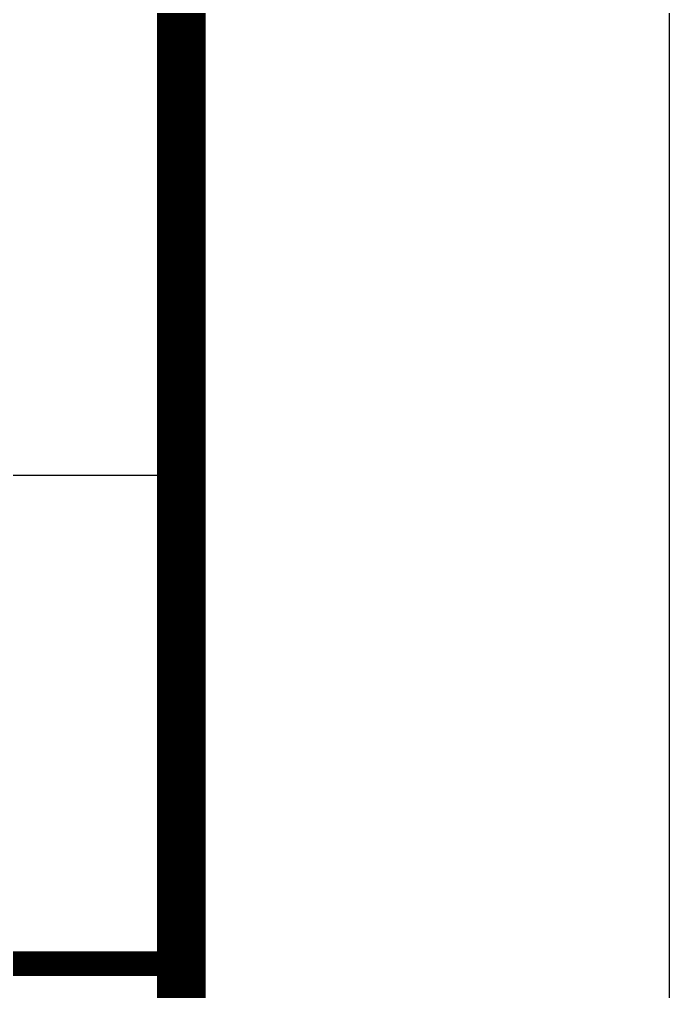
# Model space of a CAD drawing. Extents: x 8844666 to 9156203, y 1662182 to 2655606.
# Drawn here: x 9154205 to 9156203, y 1914830 to 1917815 of the extents above; entities that cross this region are included whole.
import ezdxf

# ---------------------------------------------------------------- set-up
doc = ezdxf.new("R2010")
doc.units = 0
doc.header["$LTSCALE"] = 1000
doc.header["$MEASUREMENT"] = 0
doc.layers.get('0').update_dxf_attribs({"linetype": 'CONTINUOUS'})
doc.layers.add('PP-PM-TK', color=7, linetype='CONTINUOUS')
doc.layers.add('PUB_TITLE', color=4, linetype='CONTINUOUS')

# ---------------------------------------------------------------- blocks, each defined once
blk = doc.blocks.new('A1-TK')
at = {"layer": 'PP-PM-TK', "color": 4}
blk.add_line((9146250.4, 1814479.9), (9151750.4, 1814479.9), dxfattribs=at)
at = {"layer": 'PP-PM-TK', "color": 4, "const_width": 70}
blk.add_lwpolyline([(9146250.4, 1854615.8), (9151750.4, 1854615.8), (9151750.4, 1797215.8), (9146250.4, 1797215.8)], close=True, dxfattribs=at)
at = {"layer": 'PP-PM-TK', "color": 4}
for const_width in [50, 20]:
    blk.add_lwpolyline([(9146250.4, 1813479.9), (9151750.4, 1813479.9)], dxfattribs=dict(at, const_width=const_width))

msp = doc.modelspace()

# ---------------------------------------------------------------- linework, layer by layer
at = {"layer": 'PUB_TITLE'}
msp.add_lwpolyline([(8903902.8, 1889019.1), (9156202.8, 1889019.1), (9156202.8, 1978119.1), (8903902.8, 1978119.1)], close=True, dxfattribs=at)
at = {"layer": 'PUB_TITLE', "const_width": 150}
msp.add_lwpolyline([(8907652.8, 1890519.1), (9154702.8, 1890519.1), (9154702.8, 1976619.1), (8907652.8, 1976619.1)], close=True, dxfattribs=at)

# ---------------------------------------------------------------- block references
at = {"xscale": 1.5, "yscale": 1.5, "zscale": 1.5}
msp.add_blockref('A1-TK', (-4572922.9, -805304.6), dxfattribs=at)

doc.saveas('drawing.dxf')
